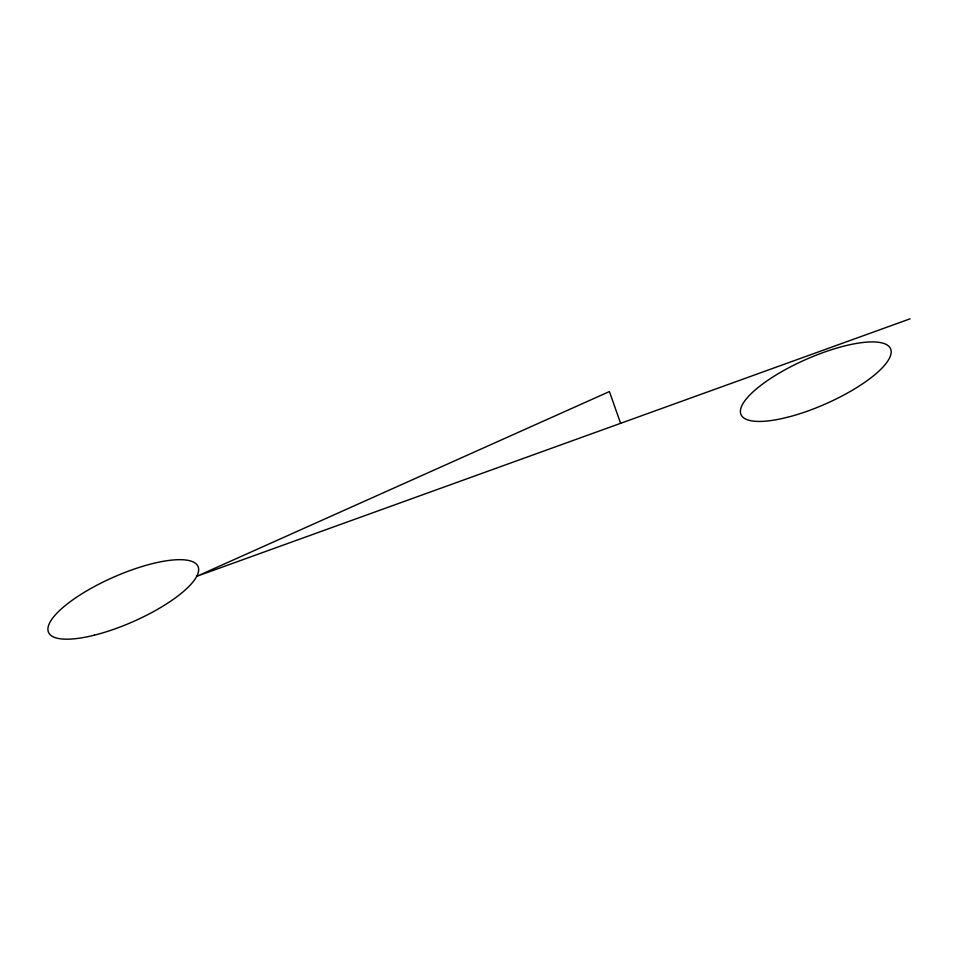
<?xml version="1.0" encoding="UTF-8"?>
<svg xmlns="http://www.w3.org/2000/svg" width="958" height="958" viewBox="0 0 958 958"><rect width="100%" height="100%" fill="white"/><g stroke="black" fill="none" stroke-linecap="round" stroke-linejoin="round"><path stroke-width="1.44" d="M910.1 318.822L196.725 576.333L609.408 391.571L620.616 423.316M94.339 635.178A81.693 24.297 -23.8 0 0 198.031 566.477A81.693 24.297 -23.8 0 0 77.466 596.63A81.693 24.297 -23.8 0 0 94.339 635.178M786.841 417.425A81.693 24.297 -23.8 0 0 890.533 348.724A81.693 24.297 -23.8 0 0 769.957 378.877A81.693 24.297 -23.8 0 0 786.841 417.425"/></g></svg>
